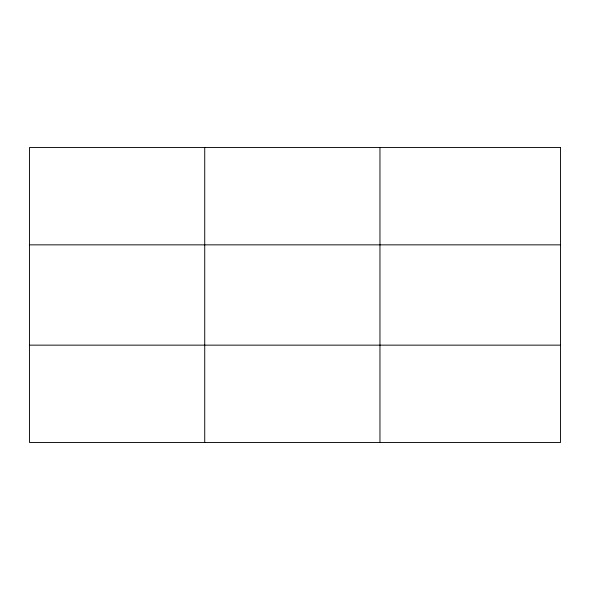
<?xml version="1.0" encoding="UTF-8"?>
<svg xmlns="http://www.w3.org/2000/svg" width="590" height="590" viewBox="0 0 590 590"><rect width="100%" height="100%" fill="white"/><g stroke="black" fill="none" stroke-linecap="round" stroke-linejoin="round"><path stroke-width="0.89" d="M204.73 442.5L204.73 147.5M379.96 442.5L379.96 147.5M29.5 244.85L560.5 244.85M29.5 345.15L560.5 345.15M560.5 147.5L29.5 147.5L29.5 442.5L560.5 442.5L560.5 147.5"/></g></svg>
